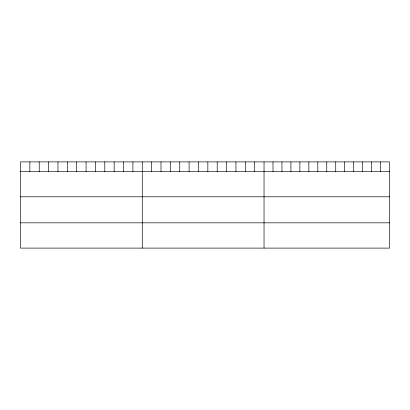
<?xml version="1.0" encoding="UTF-8"?>
<svg xmlns="http://www.w3.org/2000/svg" width="410" height="410" viewBox="0 0 410 410"><rect width="100%" height="100%" fill="white"/><g stroke="black" fill="none" stroke-linecap="round" stroke-linejoin="round"><path stroke-width="0.61" d="M389.5 171.523L389.5 248.111L20.5 248.111L20.5 161.888L389.5 161.888L389.5 171.523L20.5 171.523M20.5 196.795L389.5 196.795M20.5 222.835L389.5 222.835M380.536 161.888L380.536 171.523M371.578 161.888L371.578 171.523M362.614 161.888L362.614 171.523M353.656 161.888L353.656 171.523M344.692 161.888L344.692 171.523M335.734 161.888L335.734 171.523M326.77 161.888L326.77 171.523M317.806 161.888L317.806 171.523M308.848 161.888L308.848 171.523M299.884 161.888L299.884 171.523M290.926 161.888L290.926 171.523M281.962 161.888L281.962 171.523M273.004 161.888L273.004 171.523M264.04 161.888L264.04 248.111M254.671 161.888L254.671 171.523M245.308 161.888L245.308 171.523M235.94 161.888L235.94 171.523M226.571 161.888L226.571 171.523M217.208 161.888L217.208 171.523M207.839 161.888L207.839 171.523M198.471 161.888L198.471 171.523M189.102 161.888L189.102 171.523M179.739 161.888L179.739 171.523M170.37 161.888L170.37 171.523M161.002 161.888L161.002 171.523M151.638 161.888L151.638 171.523M142.27 161.888L142.27 248.111M132.901 161.888L132.901 171.523M123.538 161.888L123.538 171.523M114.17 161.888L114.17 171.523M104.801 161.888L104.801 171.523M95.438 161.888L95.438 171.523M86.069 161.888L86.069 171.523M76.701 161.888L76.701 171.523M67.332 161.888L67.332 171.523M57.969 161.888L57.969 171.523M48.6 161.888L48.6 171.523M39.232 161.888L39.232 171.523M29.868 161.888L29.868 171.523"/></g></svg>
